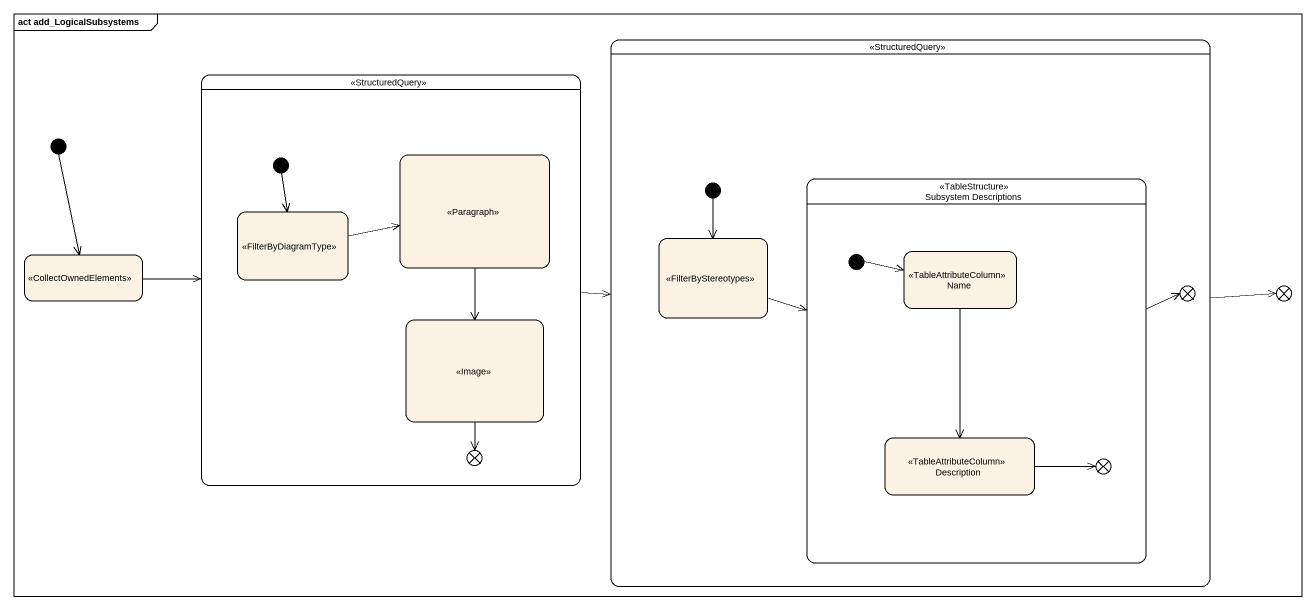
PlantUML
@startuml
mainframe act add_LogicalSubsystems
hide empty description
state " " as state1 <<StructuredQuery>> {
  state "Subsystem Descriptions" as Subsystem_Descriptions <<TableStructure>> {
    state Name <<TableAttributeColumn>>
    state Description <<TableAttributeColumn>>
    state flowfinal4 <<end>>
    [*] -right-> Name
  }
  state " " as state6 <<FilterByStereotypes>>
  state flowfinal1 <<end>>
  [*] --> state6
}
state " " as state2 <<StructuredQuery>> {
  state " " as state3 <<Paragraph>>
  state " " as state4 <<FilterByDiagramType>>
  state " " as state7 <<Image>>
  state flowfinal3 <<end>>
  [*] --> state4
}
state " " as state5 <<CollectOwnedElements>>
state flowfinal2 <<end>>
[*] --> state5
state1 -right-> flowfinal2
state2 -right-> state1
state3 --> state7
Subsystem_Descriptions -right-> flowfinal1
state4 -right-> state3
state5 -right-> state2
state6 -right-> Subsystem_Descriptions
Name --> Description
state7 --> flowfinal3
Description -right-> flowfinal4
@enduml
